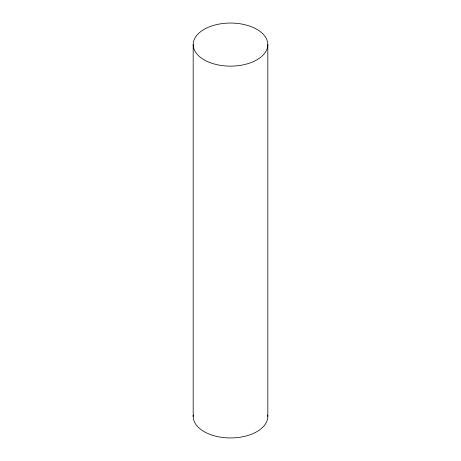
<?xml version="1.0" encoding="UTF-8"?>
<svg xmlns="http://www.w3.org/2000/svg" width="461" height="461" viewBox="0 0 461 461"><rect width="100%" height="100%" fill="white"/><g stroke="black" fill="none" stroke-linecap="round" stroke-linejoin="round"><path stroke-width="0.69" d="M267.818 44.596A37.318 21.546 0 0 1 211.841 63.255A37.318 21.546 0 0 1 211.841 25.937A37.318 21.546 0 0 1 267.818 44.596L267.818 416.404M193.182 44.596L193.182 416.404M267.743 415.05A37.318 21.546 0 0 1 230.5 437.95A37.318 21.546 0 0 1 193.257 415.05"/></g></svg>
